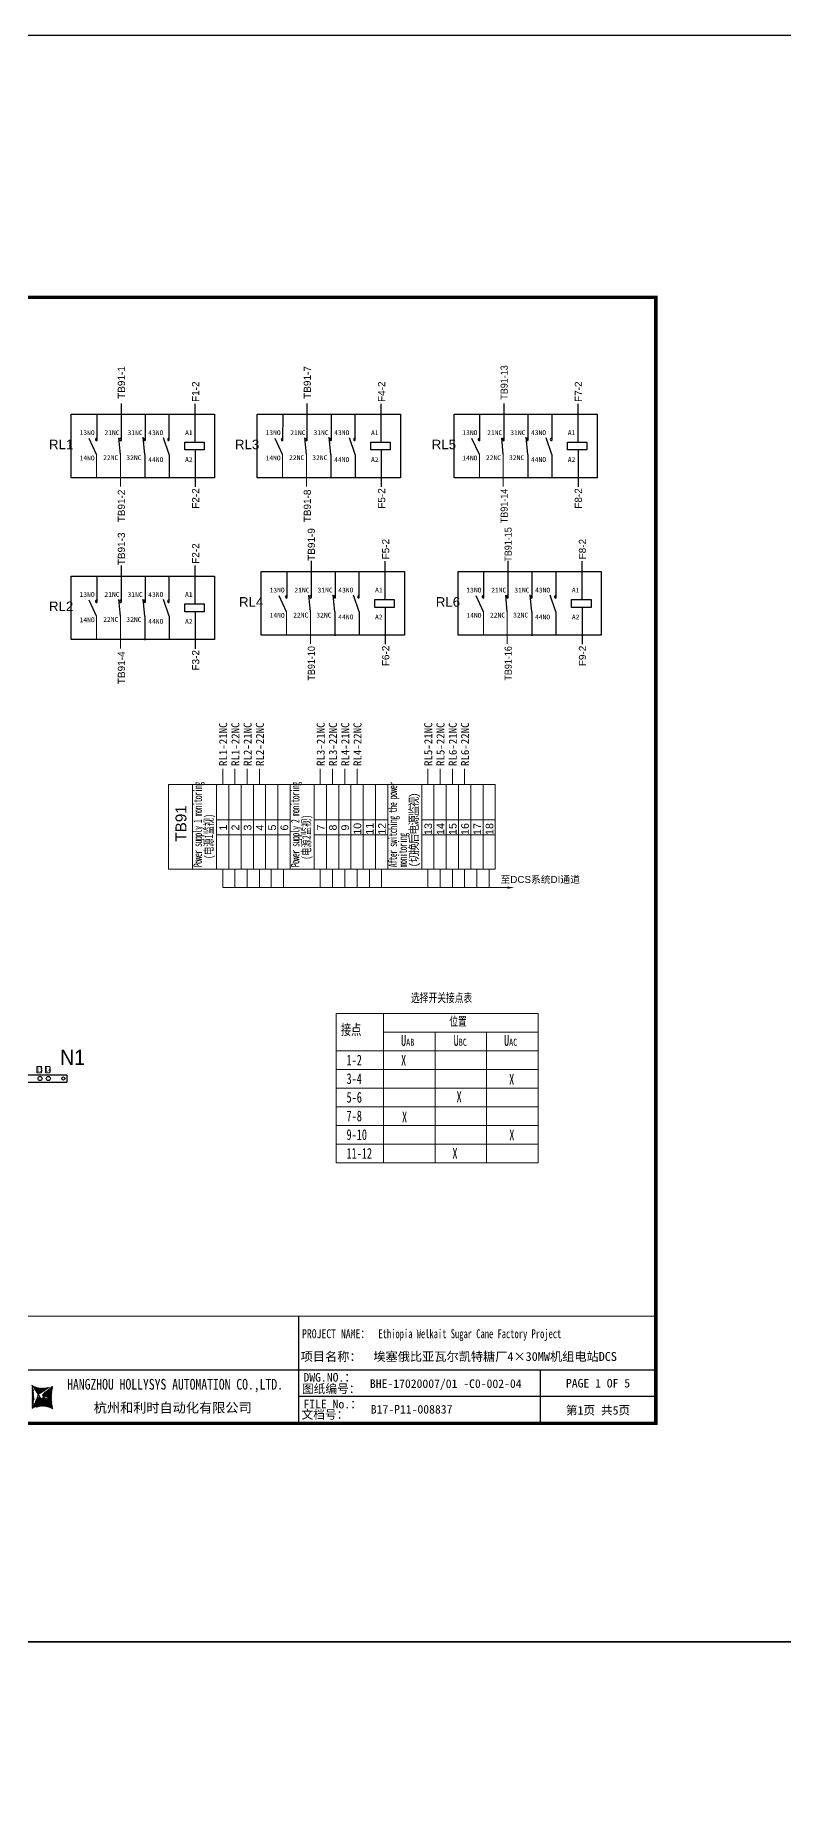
# Model space of a CAD drawing. Extents: x 79822 to 122366, y -56021 to -28815.
# Drawn here: x 93819 to 95914, y -42339 to -37406 of the extents above; entities that cross this region are included whole.
import ezdxf
from ezdxf.enums import TextEntityAlignment as Align
from ezdxf.lldxf.tags import DXFTag

# ---------------------------------------------------------------- set-up
doc = ezdxf.new("R2010")
doc.units = 0
doc.header["$LTSCALE"] = 100
doc.header["$MEASUREMENT"] = 0
for name, color, linetype in [('t', 1, 'Continuous'), ('标准图框及表格', 7, 'Continuous'), ('空气开关', 7, 'Continuous'), ('继电器', 7, 'Continuous')]:
    doc.layers.add(name, color=color, linetype=linetype)
doc.layers.add('细实线', color=7, linetype='Continuous', lineweight=20)
doc.styles.add('HZ', font='arial.ttf', dxfattribs={"width": 0.7})
doc.styles.get("Standard").update_dxf_attribs({"font": ''})
doc.styles.get('Standard').set_extended_font_data('SimSun')
tags = doc.linetypes.add('CENTER', pattern=[2, 1.25, -0.25, 0.25, -0.25]).pattern_tags.tags
tags[10:11] = [DXFTag(74, 4), DXFTag(75, 0), DXFTag(340, '0'), DXFTag(46, 1.0), DXFTag(50, 0.0), DXFTag(44, 0.0), DXFTag(45, 0.0)]
tags[8:9] = [DXFTag(74, 4), DXFTag(75, 0), DXFTag(340, '0'), DXFTag(46, 1.0), DXFTag(50, 0.0), DXFTag(44, 0.0), DXFTag(45, 0.0)]
tags[6:7] = [DXFTag(74, 4), DXFTag(75, 0), DXFTag(340, '0'), DXFTag(46, 1.0), DXFTag(50, 0.0), DXFTag(44, 0.0), DXFTag(45, 0.0)]
tags[4:5] = [DXFTag(74, 4), DXFTag(75, 0), DXFTag(340, '0'), DXFTag(46, 1.0), DXFTag(50, 0.0), DXFTag(44, 0.0), DXFTag(45, 0.0)]
tags = doc.linetypes.add('WASTE', pattern=[0.375, 0.25, -0.125]).pattern_tags.tags
tags[6:7] = [DXFTag(74, 4), DXFTag(75, 0), DXFTag(340, '0'), DXFTag(46, 1.0), DXFTag(50, 0.0), DXFTag(44, 0.0), DXFTag(45, 0.0)]
tags[4:5] = [DXFTag(74, 4), DXFTag(75, 0), DXFTag(340, '0'), DXFTag(46, 1.0), DXFTag(50, 0.0), DXFTag(44, 0.0), DXFTag(45, 0.0)]

# ---------------------------------------------------------------- blocks, each defined once
blk = doc.blocks.new('图框')
at = {"layer": '标准图框及表格'}
h = blk.add_hatch(dxfattribs=at)
h.set_pattern_fill('ANSI31', color=5, scale=8.329864, style=0)
edge = h.paths.add_edge_path()
edge.add_arc((2399.3, -2998.2), 55.2, 238.1092, 291.6532)
edge.add_line((2419.6, -3049.4), (2388.5, -3070.2))
edge.add_arc((2238.9, -3078.3), 135.4, 346.3915, 374.25)
edge.add_line((2370.5, -3110.2), (2397.5, -3087.9))
edge.add_line((2391.3, -3080.3), (2396.1, -3080.9))
edge.add_spline(control_points=[(2397.5, -3087.9), (2398.4, -3087), (2400, -3085.5), (2399.9, -3081.3), (2397.4, -3081), (2396.1, -3080.9)], knot_values=[0, 0, 0, 0, 6.844331, 12.400427, 18.769243, 18.769243, 18.769243, 18.769243], weights=[1, 1, 1, 1, 1, 1], degree=3, periodic=0)
edge.add_spline(control_points=[(2388.5, -3070.3), (2387.8, -3070.9), (2386.5, -3072), (2385.5, -3073.4), (2385.1, -3074)], knot_values=[0, 0, 0, 0, 5.253674, 9.488439, 9.488439, 9.488439, 9.488439], weights=[1, 1, 1, 1, 1], degree=3, periodic=0)
edge.add_spline(control_points=[(2386.3, -3072.3), (2385.7, -3072.9), (2384.6, -3074.4), (2384.9, -3077.7), (2387.9, -3079.9), (2390.2, -3080.1), (2391.3, -3080.3)], knot_values=[10.665975, 10.665975, 10.665975, 10.665975, 18.977704, 28.894558, 41.119554, 52.646925, 52.646925, 52.646925, 52.646925], weights=[1, 1, 1, 1, 1, 1, 1], degree=3, periodic=0)
h = blk.add_hatch(dxfattribs=at)
h.set_pattern_fill('ANSI31', color=3, scale=8.329864, style=0)
edge = h.paths.add_edge_path()
edge.add_line((2402.5, -3075.8), (2407.7, -3076.4))
edge.add_spline(control_points=[(2401, -3068.8), (2400.2, -3069.6), (2398.5, -3071.2), (2398.6, -3075.4), (2401.1, -3075.6), (2402.4, -3075.8)], knot_values=[0, 0, 0, 0, 6.844331, 12.400427, 18.769243, 18.769243, 18.769243, 18.769243], weights=[1, 1, 1, 1, 1, 1], degree=3, periodic=0)
edge.add_line((2428, -3046.5), (2401, -3068.8))
edge.add_spline(control_points=[(2412.6, -3083.9), (2413, -3083.4), (2413.9, -3082.1), (2413.6, -3078.9), (2410.7, -3076.8), (2408.3, -3076.5), (2407.2, -3076.4)], knot_values=[12.654089, 12.654089, 12.654089, 12.654089, 18.977704, 28.894558, 41.119554, 52.646925, 52.646925, 52.646925, 52.646925], weights=[1, 1, 1, 1, 1, 1, 1], degree=3, periodic=0)
edge.add_line((2411.6, -3085), (2412.8, -3083.7))
edge.add_line((2410, -3086.4), (2411.6, -3085))
edge.add_line((2378.9, -3107.2), (2410, -3086.4))
edge.add_arc((2399.3, -3158.5), 55.2, 58.1092, 111.6532)
edge.add_arc((2559.6, -3078.3), 135.4, 166.3915, 194.25)
at = {"color": 7}
for p, q in [((2215.6, -2851.6), (2215.6, -3151.6)), ((3115.6, -2851.6), (3115.6, -3151.6)), ((0, -2911.6), (1340.2, -2911.6)), ((2215.6, -3001.6), (3115.6, -3001.6)), ((3115.6, -3001.6), (4115.6, -3001.6)), ((3791.8, -3001.6), (3791.8, -3151.6)), ((0, -3031.6), (1340.2, -3031.6)), ((4115.6, -3076.6), (3115.6, -3076.6))]:
    blk.add_line(p, q, dxfattribs=at)
at = {"color": 7, "const_width": 3}
blk.add_lwpolyline([(4115.6, -2851.6), (0, -2851.6)], dxfattribs=at)
at = {"layer": 't', "color": 7}
for p, q in [((31.9, -2905), (59.9, -2859.1)), ((87.8, -2905), (59.9, -2859.1)), ((31.9, -2905), (87.8, -2905)), ((31.9, -2993), (59.9, -2947.1)), ((87.8, -2993), (59.9, -2947.1)), ((31.9, -2993), (87.8, -2993))]:
    blk.add_line(p, q, dxfattribs=at)
at = {"layer": 't', "color": 7, "const_width": 9.62}
blk.add_lwpolyline([(4115.6, -3151.6), (4115.6, 0), (0, 0), (0, -3151.6)], close=True, dxfattribs=at)
at = {"layer": 't', "color": 7, "const_width": 2.4}
for points in [[(118.8, -2852.8), (118.8, -3151.6)], [(299.1, -2852.8), (299.1, -3151.6)], [(604.4, -2852.8), (604.4, -3156.4)], [(792, -2852.8), (792, -3156.4)], [(979.6, -2852.8), (979.6, -3156.4)], [(1159.9, -2852.8), (1159.9, -3156.4)], [(1340.2, -2852.8), (1340.2, -3156.4)]]:
    blk.add_lwpolyline(points, dxfattribs=at)
at = {"color": 7, "linetype": 'CENTER'}
for s, height, p in [('图纸编号：', 24, (3125.2, -3066.7)), ('杭州和利时自动化有限公司', 27, (2542.5, -3121.1)), ('文档号：', 24, (3124, -3138.7))]:
    blk.add_text(s, height=height, dxfattribs=at).set_placement(p)
at = {"color": 7, "flags": 8}
for tag, p, height in [('DWG.NAME:', (1381.6, -2910.4), 25), ('PROJECTNAME:', (3125.5, -2912.8), 24), ('PROJECTNAME：', (3339.1, -2913.1), 25), ('DWG.NO.:', (3128.2, -3030.4), 24), ('图纸编号', (3315.4, -3052.4), 24), ('FILENO.:', (3128.7, -3106.1), 24), ('文档号', (3317.7, -3124.1), 24)]:
    blk.add_attdef(tag, p, '', height=height, dxfattribs=at)
for tag, height, p in [('RENLIU', 24, (698.2, -2950.4)), ('SHUFENWANG', 24, (885.8, -2950.4)), ('FANGHOU', 24, (1069.7, -2950.4)), ('DANDANLI', 24, (1250, -2950.4)), ('A', 23, (59.9, -2974.9)), ('设计时间', 23, (213.9, -2974.9)), ('刘仁', 23, (698.2, -3002.2)), ('王姝芬', 23, (885.8, -3002.2)), ('侯方', 23, (1069.7, -3002.2)), ('李丹丹', 23, (1250, -3002.2)), ('#10STATIONONTROLCABINETCOVER', 30, (1777.9, -3017.2)), ('REV.', 24, (59.4, -3063)), ('DATE', 24, (208.9, -3063)), ('DESCRIPTION', 24, (451.7, -3063)), ('PREPARED', 24, (698.2, -3063)), ('CHECKED', 24, (885.8, -3063)), ('SIGNED', 24, (1069.7, -3063)), ('APPROVED', 24, (1250, -3063)), ('PAGEXOFX', 24, (3953.7, -3039.1)), ('图纸名称', 30, (1777.9, -3094.7)), ('第几页共几页', 24, (3953.7, -3114.1))]:
    blk.add_attdef(tag, text='', height=height, dxfattribs=at).set_placement(p, align=Align.MIDDLE)
for tag, p in [('图纸名称:', (1377.8, -2965.9)), ('项目名称：', (3121.6, -2984.3)), ('项目名称：', (3325, -2984.3))]:
    blk.add_attdef(tag, text='', height=25, dxfattribs=at).set_placement(p, align=Align.BOTTOM_LEFT)
at = {"color": 7, "width": 0.8, "flags": 8}
blk.add_attdef('HANGZHOUHOLLYSYSAUTOMATIONCO.,LTD.', text='', height=24, dxfattribs=at).set_placement((2770.1, -3045.7), align=Align.MIDDLE)
at = {"layer": 't', "color": 7}
for s, p in [('版次', (59.9, -3117.6)), ('日  期', (204.2, -3117.6)), ('描  述', (444.5, -3117.6)), ('设  计', (701.5, -3117.6)), ('审  核', (885.6, -3117.6)), ('会  签', (1065, -3117.6)), ('审  批', (1245.3, -3117.6))]:
    blk.add_text(s, height=25, dxfattribs=at).set_placement(p, align=Align.MIDDLE_CENTER)
at = {"layer": '标准图框及表格', "color": 5, "style": 'HZ'}
for s, p in [('pgqh', (2373.9, -3059.7)), ('hollilas', (2374.1, -3086))]:
    blk.add_text(s, height=5.21, dxfattribs=at).set_placement(p)
at = {"layer": '标准图框及表格', "color": 3, "style": 'HZ'}
for s, height, p in [('auto', 8.68, (2400.9, -3074.2)), ('hollysys', 4.34, (2402.5, -3099.7))]:
    blk.add_text(s, height=height, dxfattribs=at).set_placement(p)

msp = doc.modelspace()

# ---------------------------------------------------------------- linework, layer by layer
for p, q in [((93991.4, -38466.7), (93991.3, -38540.9)), ((94059.4, -38436.9), (94059.4, -38541)), ((94127, -38466.7), (94127, -38540.7)), ((94193.5, -38466.7), (94193.5, -38540.8)), ((94267.2, -38544.7), (94267.2, -38437.7)), ((94511.8, -38466.7), (94511.7, -38540.9)), ((94579.8, -38436.9), (94579.8, -38541)), ((94647.4, -38466.7), (94647.4, -38540.7)), ((94714, -38466.7), (94714, -38540.8)), ((94787.7, -38544.7), (94787.7, -38437.7)), ((95062.6, -38466.7), (95062.5, -38540.9)), ((95130.6, -38436.9), (95130.6, -38541)), ((95198.2, -38466.7), (95198.2, -38540.7)), ((95264.8, -38466.7), (95264.8, -38540.8)), ((95338.5, -38544.7), (95338.5, -38437.7)), ((93990.9, -38579.2), (93970.3, -38534.3)), ((94057.6, -38579.2), (94053.6, -38532.5)), ((94126.1, -38579.2), (94121.7, -38531.4)), ((94193.7, -38579.2), (94178.2, -38532.5)), ((94267.2, -38566.7), (94267.2, -38670.1)), ((94511.4, -38579.2), (94490.8, -38534.3)), ((94578.1, -38579.2), (94574.1, -38532.5)), ((94646.6, -38579.2), (94642.2, -38531.4)), ((94714.2, -38579.2), (94698.7, -38532.5)), ((94787.7, -38566.7), (94787.7, -38670.1)), ((95062.2, -38579.2), (95041.5, -38534.3)), ((95128.9, -38579.2), (95124.9, -38532.5)), ((95197.4, -38579.2), (95193, -38531.4)), ((95265, -38579.2), (95249.5, -38532.5)), ((95338.5, -38566.7), (95338.5, -38670.1)), ((94126.1, -38579.2), (94126.1, -38646.2)), ((94193.7, -38579.2), (94193.7, -38644.5)), ((94646.6, -38579.2), (94646.6, -38646.2)), ((94714.2, -38579.2), (94714.2, -38644.5)), ((95197.4, -38579.2), (95197.4, -38646.2)), ((95265, -38579.2), (95265, -38644.5)), ((94059.4, -38889.8), (94059.4, -38993.9)), ((94267.2, -38997.5), (94267.2, -38890.6)), ((94523.1, -38907.2), (94523, -38981.4)), ((94591.1, -38877.4), (94591.1, -38981.5)), ((94658.7, -38907.2), (94658.7, -38981.2)), ((94725.3, -38907.2), (94725.3, -38981.3)), ((94799, -38985.2), (94799, -38878.2)), ((95073.9, -38907.2), (95073.8, -38981.4)), ((95141.9, -38877.4), (95141.9, -38981.5)), ((95209.5, -38907.2), (95209.5, -38981.2)), ((95276.1, -38907.2), (95276.1, -38981.3)), ((95349.8, -38985.2), (95349.8, -38878.2)), ((93991.4, -38919.6), (93991.3, -38993.7)), ((94127, -38919.6), (94127, -38993.6)), ((94193.5, -38919.6), (94193.5, -38993.7)), ((93990.9, -39032.1), (93970.3, -38987.2)), ((94057.6, -39032.1), (94053.6, -38985.4)), ((94126.1, -39032.1), (94121.7, -38984.3)), ((94193.7, -39032.1), (94178.2, -38985.4)), ((94522.7, -39019.7), (94502.1, -38974.8)), ((94589.4, -39019.8), (94585.4, -38973.1)), ((94657.9, -39019.7), (94653.5, -38972)), ((94725.5, -39019.7), (94710, -38973)), ((94799, -39007.3), (94799, -39110.6)), ((95073.5, -39019.7), (95052.9, -38974.8)), ((95140.2, -39019.8), (95136.2, -38973.1)), ((95208.7, -39019.7), (95204.3, -38972)), ((95276.3, -39019.7), (95260.8, -38973)), ((95349.8, -39007.3), (95349.8, -39110.6)), ((94126.1, -39032.1), (94126.1, -39099.1)), ((94193.7, -39032.1), (94193.7, -39097.4)), ((94267.2, -39019.6), (94267.2, -39123)), ((94657.9, -39019.7), (94657.9, -39086.7)), ((94725.5, -39019.7), (94725.5, -39085.1)), ((95208.7, -39019.7), (95208.7, -39086.7)), ((95276.3, -39019.7), (95276.3, -39085.1))]:
    msp.add_line(p, q)
at = {"color": 6}
for p, q in [((93507.5, -40315.9), (93907.5, -40315.9)), ((93507.5, -40335.9), (93907.5, -40335.9)), ((93907.5, -40315.9), (93907.5, -40335.9)), ((93907.5, -40315.9), (93907.5, -40335.9))]:
    msp.add_line(p, q, dxfattribs=at)
at = {"color": 1}
for points in [[(79822, -37406.2), (122365.9, -37406.2), (122365.9, -41902.7), (79822, -41902.7)], [(80424, -41902.7), (120415.7, -41902.7), (120415.7, -46484.7), (80424, -46484.7)]]:
    msp.add_lwpolyline(points, close=True, dxfattribs=at)
at = {"color": 4, "linetype": 'WASTE'}
for points in [[(93920.2, -38466.7), (94320.7, -38466.7), (94320.7, -38644.5), (93920.2, -38644.5)], [(94440.7, -38466.7), (94841.1, -38466.7), (94841.1, -38644.5), (94440.7, -38644.5)], [(94991.4, -38466.7), (95391.9, -38466.7), (95391.9, -38644.5), (94991.4, -38644.5)], [(94452, -38907.2), (94852.4, -38907.2), (94852.4, -39085.1), (94452, -39085.1)], [(95002.8, -38907.2), (95403.2, -38907.2), (95403.2, -39085.1), (95002.8, -39085.1)], [(93920.2, -38919.6), (94320.7, -38919.6), (94320.7, -39097.4), (93920.2, -39097.4)]]:
    msp.add_lwpolyline(points, close=True, dxfattribs=at)
for points in [[(94237.7, -38544.7), (94292.2, -38544.7), (94292.2, -38566.7), (94237.7, -38566.7)], [(94758.2, -38544.7), (94812.6, -38544.7), (94812.6, -38566.7), (94758.2, -38566.7)], [(95309, -38544.7), (95363.4, -38544.7), (95363.4, -38566.7), (95309, -38566.7)], [(94237.7, -38997.5), (94292.2, -38997.5), (94292.2, -39019.6), (94237.7, -39019.6)], [(94769.5, -38985.2), (94823.9, -38985.2), (94823.9, -39007.3), (94769.5, -39007.3)], [(95320.3, -38985.2), (95374.7, -38985.2), (95374.7, -39007.3), (95320.3, -39007.3)]]:
    msp.add_lwpolyline(points, close=True)
at = {"color": 6}
for centre, radius in [((93832.6, -40325.9), 5.81), ((93832.6, -40325.9), 5.81), ((93855.7, -40325.9), 5.81), ((93898.1, -40325.9), 4.36), ((93898.1, -40325.9), 4.36)]:
    msp.add_circle(centre, radius, dxfattribs=at)
for centre in [(93990.8, -38537.6), (94058.7, -38537.5), (94058.7, -38537.6), (94126.3, -38537.5), (94192.9, -38537.5), (94511.2, -38537.6), (94579.2, -38537.5), (94579.1, -38537.6), (94646.8, -38537.5), (94713.3, -38537.5), (95062, -38537.6), (95129.9, -38537.5), (95129.9, -38537.6), (95197.6, -38537.5), (95264.1, -38537.5), (93990.8, -38990.5), (94058.7, -38990.4), (94058.7, -38990.5), (94126.3, -38990.4), (94192.9, -38990.4), (94522.5, -38978.1), (94590.4, -38978.1), (94590.5, -38978.1), (94658.1, -38978.1), (94724.6, -38978.1), (95073.3, -38978.1), (95141.3, -38978.1), (95141.2, -38978.1), (95208.9, -38978.1), (95275.4, -38978.1)]:
    msp.add_arc(centre, 3.31, 81.3124, 278.6876)
at = {"layer": '细实线'}
for p, q in [((93990.9, -38579.2), (93990.9, -38644.5)), ((94057.6, -38579.2), (94057.6, -38669.2)), ((94511.4, -38579.2), (94511.4, -38644.5)), ((94578.1, -38579.2), (94578.1, -38669.2)), ((95062.2, -38579.2), (95062.2, -38644.5)), ((95128.9, -38579.2), (95128.9, -38669.2)), ((93990.9, -39032.1), (93990.9, -39097.4)), ((94057.6, -39032.1), (94057.6, -39122.1)), ((94522.7, -39019.7), (94522.7, -39085.1)), ((94589.4, -39019.8), (94589.4, -39109.7)), ((95073.5, -39019.7), (95073.5, -39085.1)), ((95140.2, -39019.8), (95140.2, -39109.7)), ((94343.9, -39503.3), (94343.9, -39459.6)), ((94378.2, -39503.3), (94378.2, -39459.6)), ((94412.6, -39503.3), (94412.6, -39459.6)), ((94446.9, -39503.3), (94446.9, -39459.6)), ((94617.1, -39503.3), (94617.1, -39459.6)), ((94651.4, -39503.3), (94651.4, -39459.6)), ((94685.7, -39503.3), (94685.7, -39459.6)), ((94720, -39503.3), (94720, -39459.6)), ((94918, -39503.3), (94918, -39459.6)), ((94952.3, -39503.3), (94952.3, -39459.6)), ((94986.7, -39503.3), (94986.7, -39459.6)), ((95021, -39503.3), (95021, -39459.6)), ((94343.9, -39740), (94343.9, -39791.6)), ((94378.2, -39740), (94378.2, -39791.6)), ((94412.6, -39740), (94412.6, -39791.6)), ((94446.9, -39740), (94446.9, -39791.6)), ((94479.9, -39740), (94479.9, -39791.6)), ((94514.2, -39740), (94514.2, -39791.6)), ((94617.1, -39739.8), (94617.1, -39791.4)), ((94651.4, -39739.8), (94651.4, -39791.4)), ((94685.7, -39739.8), (94685.7, -39791.4)), ((94720, -39739.8), (94720, -39791.4)), ((94754.3, -39739.8), (94754.3, -39791.4)), ((94788.6, -39739.8), (94788.6, -39791.4)), ((94918, -39739.8), (94918, -39791.4)), ((94952.3, -39739.8), (94952.3, -39791.4)), ((94986.7, -39739.8), (94986.7, -39791.4)), ((95021, -39739.8), (95021, -39791.4)), ((95055.3, -39739.8), (95055.3, -39791.4)), ((95089.6, -39739.8), (95089.6, -39791.4)), ((94343.9, -39791.6), (95140.9, -39791.6))]:
    msp.add_line(p, q, dxfattribs=at)
at = {"layer": '细实线', "color": 7}
for p, q in [((94326.8, -39602.3), (94361.1, -39602.3)), ((94361.1, -39602.3), (94395.4, -39602.3)), ((94395.4, -39602.3), (94429.7, -39602.3)), ((94429.7, -39602.3), (94464, -39602.3)), ((94464, -39602.3), (94498.3, -39602.3)), ((94498.3, -39602.3), (94532.6, -39602.3)), ((94599.9, -39602.3), (94634.2, -39602.3)), ((94634.2, -39602.3), (94668.5, -39602.3)), ((94668.6, -39602.3), (94702.9, -39602.3)), ((94702.9, -39602.3), (94737.2, -39602.3)), ((94737.2, -39602.3), (94771.5, -39602.3)), ((94771.5, -39602.3), (94805.8, -39602.3)), ((94900.9, -39602.3), (94935.2, -39602.3)), ((94935.2, -39602.3), (94969.5, -39602.3)), ((94969.5, -39602.3), (95003.8, -39602.3)), ((95003.8, -39602.3), (95038.1, -39602.3)), ((95038.1, -39602.3), (95072.4, -39602.3)), ((95072.4, -39602.3), (95106.7, -39602.3)), ((94326.8, -39644.2), (94361.1, -39644.1)), ((94361.1, -39644.2), (94395.4, -39644.1)), ((94395.4, -39644.2), (94429.7, -39644.1)), ((94429.7, -39644.2), (94464, -39644.1)), ((94464, -39644.2), (94498.3, -39644.1)), ((94498.3, -39644.2), (94532.6, -39644.1)), ((94599.9, -39644.2), (94634.2, -39644.1)), ((94634.2, -39644.2), (94668.5, -39644.1)), ((94668.5, -39644.2), (94702.9, -39644.1)), ((94702.8, -39644.2), (94737.2, -39644.1)), ((94737.2, -39644.2), (94771.5, -39644.1)), ((94771.5, -39644.2), (94805.8, -39644.1)), ((94900.9, -39644.2), (94935.2, -39644.1)), ((94935.2, -39644.2), (94969.5, -39644.1)), ((94969.5, -39644.2), (95003.8, -39644.1)), ((95003.8, -39644.2), (95038.1, -39644.1)), ((95038.1, -39644.2), (95072.4, -39644.1)), ((95072.4, -39644.2), (95106.7, -39644.1))]:
    msp.add_line(p, q, dxfattribs=at)
at = {"layer": '细实线', "color": 0}
for p, q in [((94661.3, -40144), (95226.4, -40144)), ((94661.3, -40144), (94661.3, -40561.6)), ((94794.1, -40144), (94794.1, -40561.6)), ((95226.4, -40144), (95226.4, -40561.6)), ((94794.1, -40196.2), (95226.4, -40196.2)), ((94794.1, -40196.2), (95226.4, -40196.2)), ((94938.2, -40196.2), (94938.2, -40561.6)), ((95082.3, -40196.2), (95082.3, -40561.6)), ((94661.3, -40248.4), (95226.4, -40248.4)), ((94661.3, -40300.6), (95226.4, -40300.6)), ((94661.3, -40352.8), (95226.4, -40352.8)), ((94661.3, -40405), (95226.4, -40405)), ((94661.3, -40457.2), (95226.4, -40457.2)), ((94661.3, -40509.4), (95226.4, -40509.4)), ((94661.3, -40561.6), (95226.4, -40561.6)), ((94938.2, -40561.6), (94990.9, -40561.6))]:
    msp.add_line(p, q, dxfattribs=at)
at = {"layer": '细实线', "color": 7}
for points in [[(94192.3, -39740.3), (94192.3, -39503.3), (94259.5, -39503.3), (94259.5, -39740.3)], [(94259.5, -39503.3), (94326.8, -39503.3), (94326.8, -39740.2), (94259.5, -39740.2)], [(94326.8, -39503.3), (94361.1, -39503.3), (94361.1, -39740), (94326.8, -39740)], [(94361.1, -39503.3), (94395.4, -39503.3), (94395.4, -39740), (94361.1, -39740)], [(94395.4, -39503.3), (94429.7, -39503.3), (94429.7, -39740), (94395.4, -39740)], [(94429.7, -39503.3), (94464, -39503.3), (94464, -39740), (94429.7, -39740)], [(94464, -39503.3), (94498.3, -39503.3), (94498.3, -39740), (94464, -39740)], [(94498.3, -39503.3), (94532.6, -39503.3), (94532.6, -39740), (94498.3, -39740)], [(94532.6, -39503.3), (94599.9, -39503.3), (94599.9, -39740.2), (94532.6, -39740.2)], [(94599.9, -39503.3), (94634.2, -39503.3), (94634.2, -39740), (94599.9, -39740)], [(94634.2, -39503.3), (94668.5, -39503.3), (94668.5, -39740), (94634.2, -39740)], [(94668.5, -39503.3), (94702.8, -39503.3), (94702.8, -39740), (94668.5, -39740)], [(94702.8, -39503.3), (94737.1, -39503.3), (94737.1, -39740), (94702.8, -39740)], [(94737.2, -39503.3), (94771.5, -39503.3), (94771.5, -39740), (94737.2, -39740)], [(94771.5, -39503.3), (94805.8, -39503.3), (94805.8, -39740), (94771.5, -39740)], [(94805.8, -39503.3), (94900.8, -39503.3), (94900.8, -39740.2), (94805.8, -39740.2)], [(94900.9, -39503.3), (94935.2, -39503.3), (94935.2, -39740), (94900.9, -39740)], [(94935.2, -39503.3), (94969.5, -39503.3), (94969.5, -39740), (94935.2, -39740)], [(94969.5, -39503.3), (95003.8, -39503.3), (95003.8, -39740), (94969.5, -39740)], [(95003.8, -39503.3), (95038.1, -39503.3), (95038.1, -39740), (95003.8, -39740)], [(95038.1, -39503.3), (95072.4, -39503.3), (95072.4, -39740), (95038.1, -39740)], [(95072.4, -39503.3), (95106.7, -39503.3), (95106.7, -39740), (95072.4, -39740)], [(93823.8, -40292.6), (93836.3, -40292.6), (93836.3, -40310.1), (93823.8, -40310.1)], [(93848.1, -40292.4), (93860.5, -40292.4), (93860.5, -40310), (93848.1, -40310)]]:
    msp.add_lwpolyline(points, close=True, dxfattribs=at)
at = {"layer": '细实线'}
msp.add_lwpolyline([(95140.9, -39791.6, 6, 0, 0), (95160.6, -39791.6, 0, 0, 0)], format="xyseb", dxfattribs=at)

# ---------------------------------------------------------------- block references
at = {"color": 1}
ref = msp.add_blockref('图框', (91440.6, -38139.5), dxfattribs=at)
ref.add_attrib('第几页共几页', '第1页 共5页', dxfattribs={"color": 7, "height": 24, "flags": 8}).set_placement((95394.3, -41253.6), align=Align.MIDDLE)
ref.add_attrib('图纸编号', 'BHE-17020007/01 -C0-002-04', (94755.9, -41191.9), dxfattribs={"color": 7, "height": 24, "flags": 8})
ref.add_attrib('文档号', 'B17-P11-008837', (94758.3, -41263.6), dxfattribs={"color": 7, "height": 24, "flags": 8})
ref.add_attrib('图纸名称', '1# & 2# 汽机电源柜1接线图', dxfattribs={"color": 7, "height": 30, "flags": 8}).set_placement((93218.5, -41234.2), align=Align.MIDDLE)
ref.add_attrib('刘仁', '史丽红', dxfattribs={"color": 7, "height": 23, "flags": 8}).set_placement((92138.7, -41141.7), align=Align.MIDDLE)
ref.add_attrib('王姝芬', '潘丽君', dxfattribs={"color": 7, "height": 23, "flags": 8}).set_placement((92326.3, -41141.7), align=Align.MIDDLE)
ref.add_attrib('侯方', '张洁', dxfattribs={"color": 7, "height": 23, "flags": 8}).set_placement((92510.3, -41141.7), align=Align.MIDDLE)
ref.add_attrib('李丹丹', '王晓磊', dxfattribs={"color": 7, "height": 23, "flags": 8}).set_placement((92690.6, -41141.7), align=Align.MIDDLE)
ref.add_attrib('设计时间', '17.03.13', dxfattribs={"color": 7, "height": 23, "flags": 8}).set_placement((91654.4, -41114.4), align=Align.MIDDLE)
ref.add_attrib('A', 'A', dxfattribs={"color": 7, "height": 23, "flags": 8}).set_placement((91500.5, -41114.4), align=Align.MIDDLE)
ref.add_attrib('REV.', 'REV.', dxfattribs={"color": 7, "height": 24, "flags": 8}).set_placement((91499.9, -41202.5), align=Align.MIDDLE)
ref.add_attrib('DATE', 'DATE', dxfattribs={"color": 7, "height": 24, "flags": 8}).set_placement((91649.5, -41202.5), align=Align.MIDDLE)
ref.add_attrib('DESCRIBE', 'DESCRIPTION', dxfattribs={"color": 7, "height": 24, "flags": 8}).set_placement((91892.3, -41202.5), align=Align.MIDDLE)
ref.add_attrib('PREPARE', 'PREPARED', dxfattribs={"color": 7, "height": 24, "flags": 8}).set_placement((92138.7, -41202.5), align=Align.MIDDLE)
ref.add_attrib('VERIFY', 'CHECKED', dxfattribs={"color": 7, "height": 24, "flags": 8}).set_placement((92326.3, -41202.5), align=Align.MIDDLE)
ref.add_attrib('SIGN', 'SIGNED', dxfattribs={"color": 7, "height": 24, "flags": 8}).set_placement((92510.3, -41202.5), align=Align.MIDDLE)
ref.add_attrib('APPROVER', 'APPROVED', dxfattribs={"color": 7, "height": 24, "flags": 8}).set_placement((92690.6, -41202.5), align=Align.MIDDLE)
ref.add_attrib('RENLIU', 'Lihong Shi', dxfattribs={"color": 7, "height": 24, "flags": 8}).set_placement((92138.7, -41089.9), align=Align.MIDDLE)
ref.add_attrib('SHUFENWANG', 'Lijun Pan', dxfattribs={"color": 7, "height": 24, "width": 0.9, "flags": 8}).set_placement((92326.3, -41089.9), align=Align.MIDDLE)
ref.add_attrib('FANGHOU', 'Jie  Zhang', dxfattribs={"color": 7, "height": 24, "flags": 8}).set_placement((92510.3, -41089.9), align=Align.MIDDLE)
ref.add_attrib('DANDANLI', 'Xiaolei Wang', dxfattribs={"color": 7, "height": 24, "flags": 8}).set_placement((92690.6, -41089.9), align=Align.MIDDLE)
ref.add_attrib('DWG.NAME:', 'DWG.NAME:', (92822.2, -41049.9), dxfattribs={"color": 7, "height": 25, "flags": 8})
ref.add_attrib('#10STATIONONTROLCABINETCOVER', '1# & 2#  TURBINE POWER DISTRIBUTION CABINET WIRING DIAGRAM', dxfattribs={"color": 7, "height": 24, "width": 0.8, "flags": 8}).set_placement((93218.5, -41156.7), align=Align.MIDDLE)
ref.add_attrib('图纸名称:', '图纸名称:', dxfattribs={"color": 7, "height": 25, "flags": 8}).set_placement((92818.4, -41105.4), align=Align.BOTTOM_LEFT)
ref.add_attrib('HANGZHOUHOLLYSYSAUTOMATIONCO.,LTD', 'HANGZHOU HOLLYSYS AUTOMATION CO.,LTD.', dxfattribs={"color": 7, "height": 30, "width": 0.8, "flags": 8}).set_placement((94210.6, -41185.2), align=Align.MIDDLE)
ref.add_attrib('PROJECTNAME：', 'PROJECT NAME：', (94565.9, -41052.6), dxfattribs={"color": 7, "height": 25, "width": 0.8, "flags": 8})
ref.add_attrib('项目名称：', '项目名称：', dxfattribs={"color": 7, "height": 25, "flags": 8}).set_placement((94562.1, -41123.8), align=Align.BOTTOM_LEFT)
ref.add_attrib('PROJECTNAME：', 'Ethiopia Welkait Sugar Cane Factory Project', (94779.7, -41052.6), dxfattribs={"color": 7, "height": 25, "width": 0.7, "flags": 8})
ref.add_attrib('项目名称：', '埃塞俄比亚瓦尔凯特糖厂4×30MW机组电站DCS', dxfattribs={"color": 7, "height": 25, "flags": 8}).set_placement((94765.6, -41123.8), align=Align.BOTTOM_LEFT)
ref.add_attrib('PAGEXOFX', 'PAGE 1 OF 5', dxfattribs={"color": 7, "height": 24, "flags": 8}).set_placement((95394.3, -41178.6), align=Align.MIDDLE)
ref.add_attrib('DWG.NO.：', 'DWG.NO.：', (94569.9, -41174.1), dxfattribs={"color": 7, "height": 24, "flags": 8})
ref.add_attrib('FILENO.：', 'FILE No.：', (94569.9, -41249.1), dxfattribs={"color": 7, "height": 24, "flags": 8})

# ---------------------------------------------------------------- texts
at = {"style": 'HZ', "width": 0.9}
msp.add_text('N1', height=43.56, dxfattribs=at).set_placement((93888.8, -40288.5))
at = {"linetype": 'WASTE', "char_height": 13.52, "attachment_point": 1}
for s, insert, width in [('13NO', (93943.3, -38511.6), 21.059), ('21NC', (94012.8, -38511.6), 19.185), ('31NC', (94077.6, -38511.6), 19.185), ('43NO', (94135.5, -38511.6), 15.148), ('A1', (94238.5, -38511.6), 15.148), ('13NO', (94463.7, -38511.6), 21.059), ('21NC', (94533.2, -38511.6), 19.185), ('31NC', (94598, -38511.6), 19.185), ('43NO', (94655.9, -38511.6), 15.148), ('A1', (94759, -38511.6), 15.148), ('13NO', (95014.5, -38511.6), 21.059), ('21NC', (95084, -38511.6), 19.185), ('31NC', (95148.8, -38511.6), 19.185), ('43NO', (95206.7, -38511.6), 15.148), ('A1', (95309.7, -38511.6), 15.148), ('14NO', (93943.3, -38582.5), 21.059), ('22NC', (94009.4, -38581.6), 22.584), ('32NC', (94074.2, -38581.6), 22.584), ('44NO', (94135.5, -38586.9), 15.148), ('A2', (94238.5, -38586.9), 15.148), ('14NO', (94463.7, -38582.5), 21.059), ('22NC', (94529.8, -38581.6), 22.584), ('32NC', (94594.6, -38581.6), 22.584), ('44NO', (94655.9, -38586.9), 15.148), ('A2', (94759, -38586.9), 15.148), ('14NO', (95014.5, -38582.5), 21.059), ('22NC', (95080.6, -38581.6), 22.584), ('32NC', (95145.4, -38581.6), 22.584), ('44NO', (95206.7, -38586.9), 15.148), ('A2', (95309.7, -38586.9), 15.148), ('13NO', (93943.3, -38964.5), 21.059), ('21NC', (94012.8, -38964.5), 19.185), ('31NC', (94077.6, -38964.5), 19.185), ('43NO', (94135.5, -38964.5), 15.148), ('A1', (94238.5, -38964.5), 15.148), ('13NO', (94475, -38952.2), 21.059), ('21NC', (94544.5, -38952.2), 19.185), ('31NC', (94609.3, -38952.2), 19.185), ('43NO', (94667.3, -38952.2), 15.148), ('A1', (94770.3, -38952.1), 15.148), ('13NO', (95025.8, -38952.2), 21.059), ('21NC', (95095.3, -38952.2), 19.185), ('31NC', (95160.1, -38952.2), 19.185), ('43NO', (95218, -38952.2), 15.148), ('A1', (95321.1, -38952.1), 15.148), ('14NO', (93943.3, -39035.4), 21.059), ('22NC', (94009.4, -39034.5), 22.584), ('32NC', (94074.2, -39034.5), 22.584), ('44NO', (94135.5, -39039.8), 15.148), ('A2', (94238.5, -39039.8), 15.148), ('14NO', (94475, -39023), 21.059), ('22NC', (94541.1, -39022.2), 22.584), ('32NC', (94605.9, -39022.2), 22.584), ('44NO', (94667.3, -39027.5), 15.148), ('A2', (94770.3, -39027.4), 15.148), ('14NO', (95025.8, -39023), 21.059), ('22NC', (95091.9, -39022.2), 22.584), ('32NC', (95156.7, -39022.2), 22.584), ('44NO', (95218, -39027.5), 15.148), ('A2', (95321.1, -39027.4), 15.148)]:
    msp.add_mtext(s, dxfattribs=dict(at, insert=insert, width=width))
at = {"layer": '空气开关', "style": 'HZ', "width": 0.7}
for s, p in [('13', (93822.2, -40308)), ('14', (93846.5, -40307.8))]:
    msp.add_text(s, height=13.2, dxfattribs=at).set_placement(p)
at = {"layer": '细实线', "color": 7, "style": 'HZ'}
for s, height, p in [('RL1', 26.6, (93857.6, -38564.7)), ('RL3', 26.6, (94378.1, -38564.7)), ('RL5', 26.6, (94928.9, -38564.7)), ('RL2', 26.6, (93857.6, -39017.6)), ('RL4', 26.6, (94389.4, -39005.3)), ('RL6', 26.6, (94940.2, -39005.3)), ('至DCS系统DI通道', 19.6, (95121.4, -39778.7))]:
    msp.add_text(s, height=height, dxfattribs=at).set_placement(p)
for s, height, p in [('TB91', 30.58, (94242.3, -39663.1)), ('1', 21.4, (94355.7, -39631.9)), ('2', 21.4, (94390, -39631.9)), ('3', 21.4, (94424.3, -39631.9)), ('4', 21.4, (94458.6, -39631.9)), ('5', 21.4, (94492.9, -39631.9)), ('6', 21.4, (94527.2, -39631.9)), ('7', 21.4, (94628.8, -39631.9)), ('8', 21.4, (94663.1, -39631.9)), ('9', 21.4, (94697.4, -39631.9)), ('10', 21.38, (94731.7, -39643.6)), ('11', 21.38, (94766.1, -39643.6)), ('12', 21.38, (94800.4, -39643.6)), ('13', 21.38, (94929.8, -39644.2)), ('14', 21.38, (94964.1, -39644.2)), ('15', 21.38, (94998.4, -39644.2)), ('16', 21.38, (95032.7, -39644.2)), ('17', 21.38, (95067, -39644.2)), ('18', 21.38, (95101.3, -39644.2))]:
    msp.add_text(s, height=height, rotation=90, dxfattribs=at).set_placement(p)
at = {"layer": '细实线', "color": 7, "char_height": 22.4, "width": 112.837, "attachment_point": 1, "rotation": 90}
for s, insert in [('{\\fsimsun|b0|i0|c134|p2;RL1-21NC}', (94333.8, -39451.3)), ('{\\fsimsun|b0|i0|c134|p2;RL1-22NC}', (94368.1, -39451.3)), ('{\\fsimsun|b0|i0|c134|p2;RL2-21NC}', (94402.4, -39451.3)), ('{\\fsimsun|b0|i0|c134|p2;RL2-22NC}', (94436.7, -39451.3)), ('{\\fsimsun|b0|i0|c134|p2;RL3-21NC}', (94606.9, -39451.3)), ('{\\fsimsun|b0|i0|c134|p2;RL3-22NC}', (94641.2, -39451.3)), ('{\\fsimsun|b0|i0|c134|p2;RL4-21NC}', (94675.6, -39451.3)), ('{\\fsimsun|b0|i0|c134|p2;RL4-22NC}', (94709.9, -39451.3)), ('{\\fsimsun|b0|i0|c134|p2;RL5-21NC}', (94907.9, -39451.3)), ('{\\fsimsun|b0|i0|c134|p2;RL5-22NC}', (94942.2, -39451.3)), ('{\\fsimsun|b0|i0|c134|p2;RL6-21NC}', (94976.5, -39451.3)), ('{\\fsimsun|b0|i0|c134|p2;RL6-22NC}', (95010.8, -39451.3))]:
    msp.add_mtext(s, dxfattribs=dict(at, insert=insert))
at = {"layer": '细实线', "color": 7, "char_height": 23.52, "attachment_point": 1, "rotation": 90, "line_spacing_factor": 0.700008, "style": 'HZ'}
for s, insert, width in [('{\\fsimsun|b0|i0|c134|p2;\\W0.7;\\T0.75;Power supply 1 monitoring}', (94262, -39734.9), 264.337), ('{\\fsimsun|b0|i0|c134|p2;\\W0.7;\\T0.75;Power supply 2 monitoring}', (94535.1, -39734.9), 264.337), ('{\\fsimsun|b0|i0|c134|p2;\\W0.7;\\T0.75;After switching the power monitoring}', (94808.3, -39734.9), 264.337), ('{\\fsimsun|b0|i0|c134|p2;\\W0.9;\\T0.9;(切换后电源监视)}', (94867.1, -39734.7), 277.32), ('{\\fsimsun|b0|i0|c134|p2;(电源1监视)}', (94293.1, -39711.2), 210.394), ('{\\fsimsun|b0|i0|c134|p2;(电源2监视)}', (94566.2, -39713.4), 197.627)]:
    msp.add_mtext(s, dxfattribs=dict(at, insert=insert, width=width))
at = {"layer": '细实线', "color": 7, "width": 334.398, "attachment_point": 1, "style": 'HZ'}
for s, insert, char_height in [('{\\f宋体|b0|i0|c134|p2;选择开关接点表}', (94870.8, -40087.2), 25), ('{\\f宋体|b0|i0|c134|p2;位置}', (94978.1, -40153.3), 25), ('{\\f宋体|b0|i0|c134|p2;接点}', (94674.6, -40174.2), 30), ('{\\f宋体|b0|i0|c134|p2;U\\H0.666667x;AB}', (94843, -40204.4), 30), ('{\\f宋体|b0|i0|c134|p2;U\\H0.666667x;BC}', (94990.1, -40204.4), 30), ('{\\f宋体|b0|i0|c134|p2;U\\H0.666667x;AC}', (95131.1, -40204.4), 30), ('{\\f宋体|b0|i0|c134|p2;1-2}', (94690.5, -40259.1), 30), ('{\\f宋体|b0|i0|c134|p2;X}', (94843, -40260), 30), ('{\\f宋体|b0|i0|c134|p2;3-4}', (94690.5, -40311.3), 30), ('{\\f宋体|b0|i0|c134|p2;X}', (95145.5, -40313.3), 30), ('{\\f宋体|b0|i0|c134|p2;5-6}', (94690.5, -40363.5), 30), ('{\\f宋体|b0|i0|c134|p2;X}', (94998.4, -40362.2), 30), ('{\\f宋体|b0|i0|c134|p2;7-8}', (94690.5, -40415.7), 30), ('{\\f宋体|b0|i0|c134|p2;X}', (94845.7, -40418.8), 30), ('{\\f宋体|b0|i0|c134|p2;9-10}', (94690.5, -40467.9), 30), ('{\\f宋体|b0|i0|c134|p2;X}', (95146, -40469), 30), ('{\\f宋体|b0|i0|c134|p2;11-12}', (94690.5, -40520.1), 30), ('{\\f宋体|b0|i0|c134|p2;X}', (94986.8, -40520.3), 30)]:
    msp.add_mtext(s, dxfattribs=dict(at, insert=insert, char_height=char_height))
at = {"layer": '继电器', "style": 'HZ'}
for tag, p in [('TB91-1', (94070.3, -38378)), ('TB91-7', (94590.7, -38378)), ('F1-2', (94278.1, -38403.8)), ('F4-2', (94798.6, -38403.8)), ('F7-2', (95349.3, -38403.8)), ('TB91-2', (94070.3, -38723.5)), ('F2-2', (94278.1, -38702.6)), ('TB91-8', (94590.7, -38723.5)), ('F5-2', (94798.6, -38702.6)), ('F8-2', (95349.3, -38702.6)), ('TB91-3', (94070.3, -38843.6)), ('TB91-9', (94602, -38831.3)), ('F5-2', (94809.9, -38844.4)), ('F8-2', (95360.7, -38844.4)), ('F2-2', (94278.1, -38856.7)), ('TB91-4', (94070.3, -39176.4)), ('F3-2', (94278.1, -39155.5)), ('F6-2', (94809.9, -39143.2)), ('F9-2', (95360.7, -39143.2))]:
    msp.add_attdef(tag, text='J1', height=20, rotation=90, dxfattribs=at).set_placement(p, align=Align.CENTER)
at = {"layer": '继电器', "style": 'HZ', "width": 0.9}
for tag, p in [('TB91-13', (95141.5, -38378)), ('TB91-14', (95141.5, -38723.5)), ('TB91-15', (95152.8, -38831.3)), ('TB91-10', (94602, -39164)), ('TB91-16', (95152.8, -39164))]:
    msp.add_attdef(tag, text='J1', height=20, rotation=90, dxfattribs=at).set_placement(p, align=Align.CENTER)

doc.saveas('drawing.dxf')
